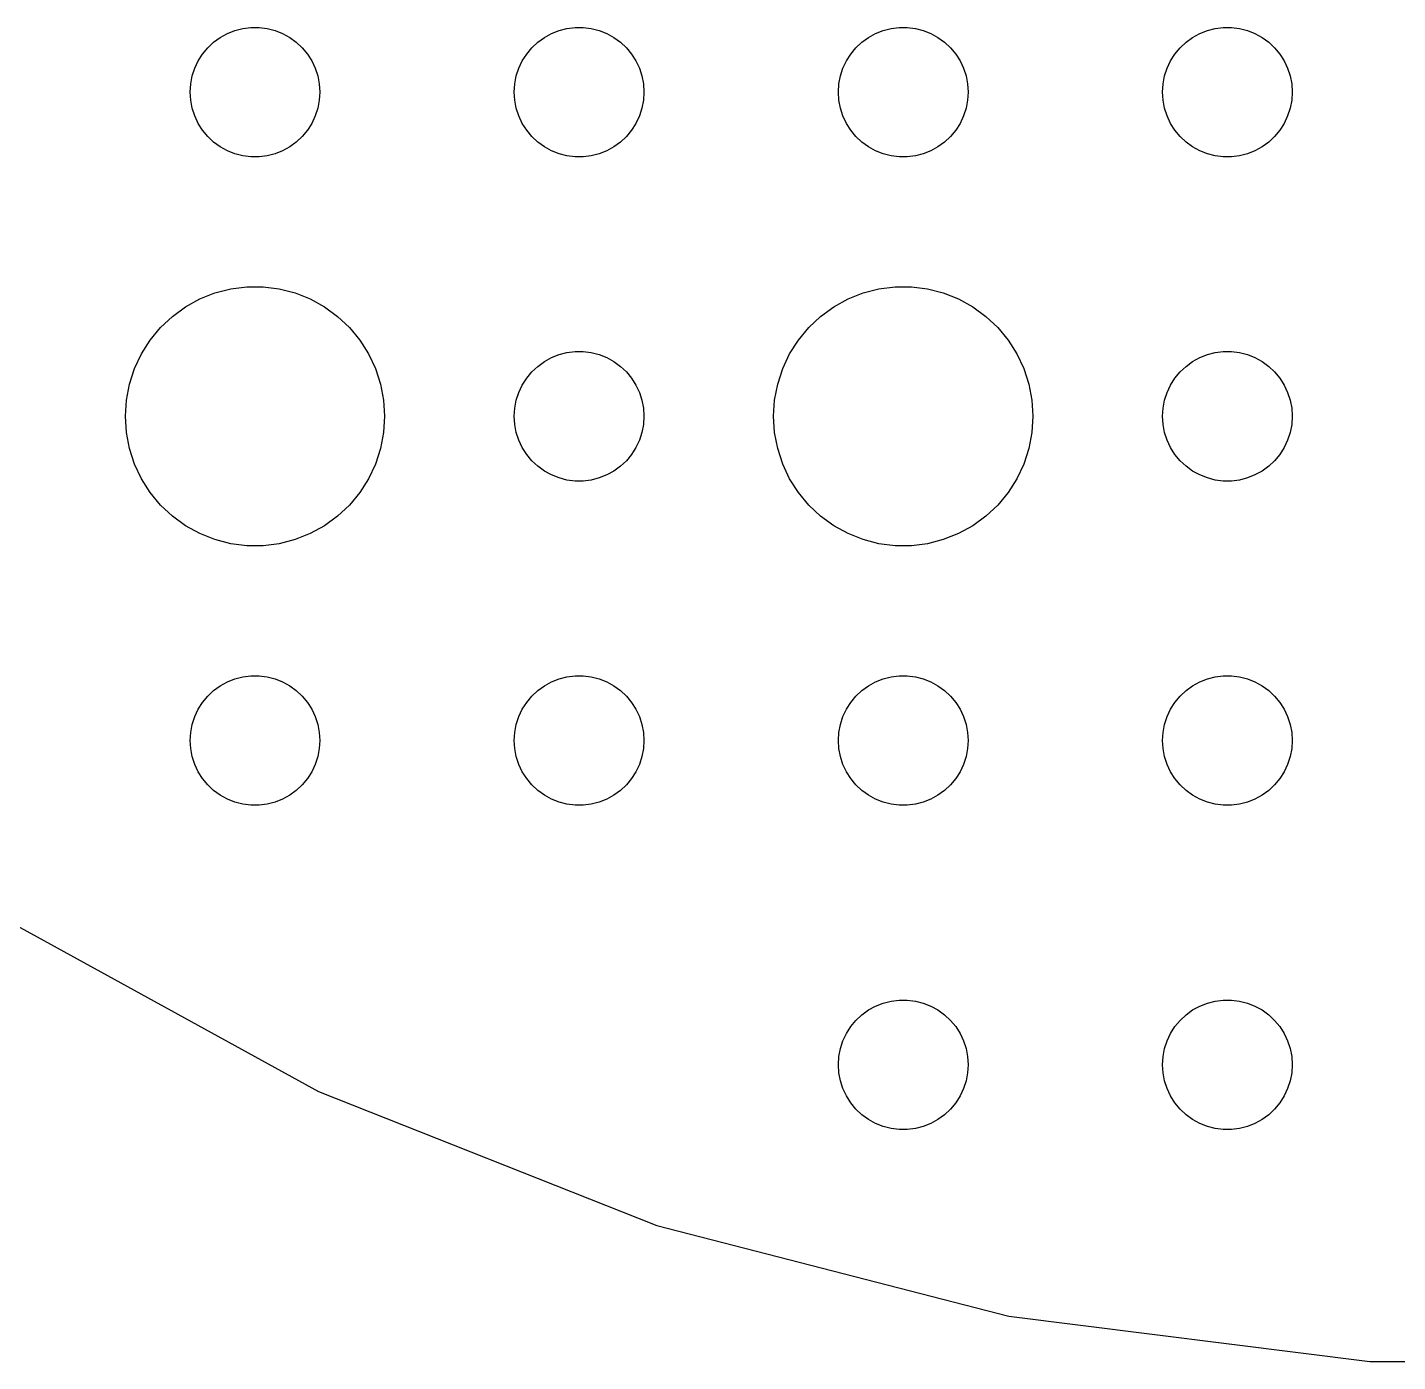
# Model space of a CAD drawing. Header units: metres. Extents: x -67 to 67, y -67 to 67.
# Drawn here: x -35.27 to -3.56, y -66.87 to -36 of the extents above; entities that cross this region are included whole.
import ezdxf

# ---------------------------------------------------------------- set-up
doc = ezdxf.new("R2010")
doc.units = ezdxf.units.M

msp = doc.modelspace()

# ---------------------------------------------------------------- linework, layer by layer
for p, q in [((-30.8037, -36.2335), (-30.6387, -36.1428)), ((-30.6387, -36.1428), (-30.4635, -36.0734)), ((-30.4635, -36.0734), (-30.2811, -36.0266)), ((-30.2811, -36.0266), (-30.0942, -36.003)), ((-30.0942, -36.003), (-29.9058, -36.003)), ((-29.9058, -36.003), (-29.7189, -36.0266)), ((-29.7189, -36.0266), (-29.5365, -36.0734)), ((-29.5365, -36.0734), (-29.3613, -36.1428)), ((-29.3613, -36.1428), (-29.1963, -36.2335)), ((-23.3037, -36.2335), (-23.1387, -36.1428)), ((-23.1387, -36.1428), (-22.9635, -36.0734)), ((-22.9635, -36.0734), (-22.7811, -36.0266)), ((-22.7811, -36.0266), (-22.5942, -36.003)), ((-22.5942, -36.003), (-22.4058, -36.003)), ((-22.4058, -36.003), (-22.2189, -36.0266)), ((-22.2189, -36.0266), (-22.0365, -36.0734)), ((-22.0365, -36.0734), (-21.8613, -36.1428)), ((-21.8613, -36.1428), (-21.6963, -36.2335)), ((-15.8037, -36.2335), (-15.6387, -36.1428)), ((-15.6387, -36.1428), (-15.4635, -36.0734)), ((-15.4635, -36.0734), (-15.2811, -36.0266)), ((-15.2811, -36.0266), (-15.0942, -36.003)), ((-15.0942, -36.003), (-14.9058, -36.003)), ((-14.9058, -36.003), (-14.7189, -36.0266)), ((-14.7189, -36.0266), (-14.5365, -36.0734)), ((-14.5365, -36.0734), (-14.3613, -36.1428)), ((-14.3613, -36.1428), (-14.1963, -36.2335)), ((-8.30373, -36.2335), (-8.13866, -36.1428)), ((-8.13866, -36.1428), (-7.96352, -36.0734)), ((-7.96352, -36.0734), (-7.78107, -36.0266)), ((-7.78107, -36.0266), (-7.59418, -36.003)), ((-7.59418, -36.003), (-7.40581, -36.003)), ((-7.40581, -36.003), (-7.21892, -36.0266)), ((-7.21892, -36.0266), (-7.03647, -36.0734)), ((-7.03647, -36.0734), (-6.86133, -36.1428)), ((-6.86133, -36.1428), (-6.69626, -36.2335)), ((-31.0934, -36.4732), (-30.9561, -36.3442)), ((-30.9561, -36.3442), (-30.8037, -36.2335)), ((-29.1963, -36.2335), (-29.0439, -36.3442)), ((-29.0439, -36.3442), (-28.9065, -36.4732)), ((-23.5934, -36.4732), (-23.4561, -36.3442)), ((-23.4561, -36.3442), (-23.3037, -36.2335)), ((-21.6963, -36.2335), (-21.5439, -36.3442)), ((-21.5439, -36.3442), (-21.4065, -36.4732)), ((-16.0934, -36.4732), (-15.9561, -36.3442)), ((-15.9561, -36.3442), (-15.8037, -36.2335)), ((-14.1963, -36.2335), (-14.0439, -36.3442)), ((-14.0439, -36.3442), (-13.9065, -36.4732)), ((-8.59344, -36.4732), (-8.45613, -36.3442)), ((-8.45613, -36.3442), (-8.30373, -36.2335)), ((-6.69626, -36.2335), (-6.54385, -36.3442)), ((-6.54385, -36.3442), (-6.40654, -36.4732)), ((-31.3947, -36.9478), (-31.3145, -36.7774)), ((-31.3145, -36.7774), (-31.2135, -36.6183)), ((-31.2135, -36.6183), (-31.0934, -36.4732)), ((-28.9065, -36.4732), (-28.7865, -36.6183)), ((-28.7865, -36.6183), (-28.6855, -36.7774)), ((-28.6855, -36.7774), (-28.6053, -36.9478)), ((-23.8947, -36.9478), (-23.8145, -36.7774)), ((-23.8145, -36.7774), (-23.7135, -36.6183)), ((-23.7135, -36.6183), (-23.5934, -36.4732)), ((-21.4065, -36.4732), (-21.2865, -36.6183)), ((-21.2865, -36.6183), (-21.1855, -36.7774)), ((-21.1855, -36.7774), (-21.1053, -36.9478)), ((-16.3947, -36.9478), (-16.3145, -36.7774)), ((-16.3145, -36.7774), (-16.2135, -36.6183)), ((-16.2135, -36.6183), (-16.0934, -36.4732)), ((-13.9065, -36.4732), (-13.7865, -36.6183)), ((-13.7865, -36.6183), (-13.6855, -36.7774)), ((-13.6855, -36.7774), (-13.6053, -36.9478)), ((-8.89465, -36.9478), (-8.81445, -36.7774)), ((-8.81445, -36.7774), (-8.71352, -36.6183)), ((-8.71352, -36.6183), (-8.59344, -36.4732)), ((-6.40654, -36.4732), (-6.28647, -36.6183)), ((-6.28647, -36.6183), (-6.18553, -36.7774)), ((-6.18553, -36.7774), (-6.10533, -36.9478)), ((-31.4529, -37.127), (-31.3947, -36.9478)), ((-28.6053, -36.9478), (-28.5471, -37.127)), ((-23.9529, -37.127), (-23.8947, -36.9478)), ((-21.1053, -36.9478), (-21.0471, -37.127)), ((-16.4529, -37.127), (-16.3947, -36.9478)), ((-13.6053, -36.9478), (-13.5471, -37.127)), ((-8.95287, -37.127), (-8.89465, -36.9478)), ((-6.10533, -36.9478), (-6.04712, -37.127)), ((-31.5, -37.5), (-31.4882, -37.312)), ((-31.4882, -37.312), (-31.4529, -37.127)), ((-28.5471, -37.127), (-28.5118, -37.312)), ((-28.5118, -37.312), (-28.5, -37.5)), ((-24, -37.5), (-23.9882, -37.312)), ((-23.9882, -37.312), (-23.9529, -37.127)), ((-21.0471, -37.127), (-21.0118, -37.312)), ((-21.0118, -37.312), (-21, -37.5)), ((-16.5, -37.5), (-16.4882, -37.312)), ((-16.4882, -37.312), (-16.4529, -37.127)), ((-13.5471, -37.127), (-13.5118, -37.312)), ((-13.5118, -37.312), (-13.5, -37.5)), ((-9, -37.5), (-8.98816, -37.312)), ((-8.98816, -37.312), (-8.95287, -37.127)), ((-6.04712, -37.127), (-6.01183, -37.312)), ((-6.01183, -37.312), (-6, -37.5)), ((-31.4882, -37.688), (-31.5, -37.5)), ((-31.4529, -37.873), (-31.4882, -37.688)), ((-28.5118, -37.688), (-28.5471, -37.873)), ((-28.5, -37.5), (-28.5118, -37.688)), ((-23.9882, -37.688), (-24, -37.5)), ((-23.9529, -37.873), (-23.9882, -37.688)), ((-21.0118, -37.688), (-21.0471, -37.873)), ((-21, -37.5), (-21.0118, -37.688)), ((-16.4882, -37.688), (-16.5, -37.5)), ((-16.4529, -37.873), (-16.4882, -37.688)), ((-13.5118, -37.688), (-13.5471, -37.873)), ((-13.5, -37.5), (-13.5118, -37.688)), ((-8.98816, -37.688), (-9, -37.5)), ((-8.95287, -37.873), (-8.98816, -37.688)), ((-6.01183, -37.688), (-6.04712, -37.873)), ((-6, -37.5), (-6.01183, -37.688)), ((-31.3947, -38.0522), (-31.4529, -37.873)), ((-28.5471, -37.873), (-28.6053, -38.0522)), ((-23.8947, -38.0522), (-23.9529, -37.873)), ((-21.0471, -37.873), (-21.1053, -38.0522)), ((-16.3947, -38.0522), (-16.4529, -37.873)), ((-13.5471, -37.873), (-13.6053, -38.0522)), ((-8.89465, -38.0522), (-8.95287, -37.873)), ((-6.04712, -37.873), (-6.10533, -38.0522)), ((-31.3145, -38.2226), (-31.3947, -38.0522)), ((-31.2135, -38.3817), (-31.3145, -38.2226)), ((-28.6855, -38.2226), (-28.7865, -38.3817)), ((-28.6053, -38.0522), (-28.6855, -38.2226)), ((-23.8145, -38.2226), (-23.8947, -38.0522)), ((-23.7135, -38.3817), (-23.8145, -38.2226)), ((-21.1855, -38.2226), (-21.2865, -38.3817)), ((-21.1053, -38.0522), (-21.1855, -38.2226)), ((-16.3145, -38.2226), (-16.3947, -38.0522)), ((-16.2135, -38.3817), (-16.3145, -38.2226)), ((-13.6855, -38.2226), (-13.7865, -38.3817)), ((-13.6053, -38.0522), (-13.6855, -38.2226)), ((-8.81445, -38.2226), (-8.89465, -38.0522)), ((-8.71352, -38.3817), (-8.81445, -38.2226)), ((-6.18553, -38.2226), (-6.28647, -38.3817)), ((-6.10533, -38.0522), (-6.18553, -38.2226)), ((-31.0934, -38.5268), (-31.2135, -38.3817)), ((-30.9561, -38.6558), (-31.0934, -38.5268)), ((-30.8037, -38.7665), (-30.9561, -38.6558)), ((-29.0439, -38.6558), (-29.1963, -38.7665)), ((-28.9065, -38.5268), (-29.0439, -38.6558)), ((-28.7865, -38.3817), (-28.9065, -38.5268)), ((-23.5934, -38.5268), (-23.7135, -38.3817)), ((-23.4561, -38.6558), (-23.5934, -38.5268)), ((-23.3037, -38.7665), (-23.4561, -38.6558)), ((-21.5439, -38.6558), (-21.6963, -38.7665)), ((-21.4065, -38.5268), (-21.5439, -38.6558)), ((-21.2865, -38.3817), (-21.4065, -38.5268)), ((-16.0934, -38.5268), (-16.2135, -38.3817)), ((-15.9561, -38.6558), (-16.0934, -38.5268)), ((-15.8037, -38.7665), (-15.9561, -38.6558)), ((-14.0439, -38.6558), (-14.1963, -38.7665)), ((-13.9065, -38.5268), (-14.0439, -38.6558)), ((-13.7865, -38.3817), (-13.9065, -38.5268)), ((-8.59344, -38.5268), (-8.71352, -38.3817)), ((-8.45613, -38.6558), (-8.59344, -38.5268)), ((-8.30373, -38.7665), (-8.45613, -38.6558)), ((-6.54385, -38.6558), (-6.69626, -38.7665)), ((-6.40654, -38.5268), (-6.54385, -38.6558)), ((-6.28647, -38.3817), (-6.40654, -38.5268)), ((-30.6387, -38.8572), (-30.8037, -38.7665)), ((-30.4635, -38.9266), (-30.6387, -38.8572)), ((-30.2811, -38.9734), (-30.4635, -38.9266)), ((-30.0942, -38.997), (-30.2811, -38.9734)), ((-29.7189, -38.9734), (-29.9058, -38.997)), ((-29.5365, -38.9266), (-29.7189, -38.9734)), ((-29.3613, -38.8572), (-29.5365, -38.9266)), ((-29.1963, -38.7665), (-29.3613, -38.8572)), ((-23.1387, -38.8572), (-23.3037, -38.7665)), ((-22.9635, -38.9266), (-23.1387, -38.8572)), ((-22.7811, -38.9734), (-22.9635, -38.9266)), ((-22.5942, -38.997), (-22.7811, -38.9734)), ((-22.2189, -38.9734), (-22.4058, -38.997)), ((-22.0365, -38.9266), (-22.2189, -38.9734)), ((-21.8613, -38.8572), (-22.0365, -38.9266)), ((-21.6963, -38.7665), (-21.8613, -38.8572)), ((-15.6387, -38.8572), (-15.8037, -38.7665)), ((-15.4635, -38.9266), (-15.6387, -38.8572)), ((-15.2811, -38.9734), (-15.4635, -38.9266)), ((-15.0942, -38.997), (-15.2811, -38.9734)), ((-14.7189, -38.9734), (-14.9058, -38.997)), ((-14.5365, -38.9266), (-14.7189, -38.9734)), ((-14.3613, -38.8572), (-14.5365, -38.9266)), ((-14.1963, -38.7665), (-14.3613, -38.8572)), ((-8.13866, -38.8572), (-8.30373, -38.7665)), ((-7.96352, -38.9266), (-8.13866, -38.8572)), ((-7.78107, -38.9734), (-7.96352, -38.9266)), ((-7.59418, -38.997), (-7.78107, -38.9734)), ((-7.21892, -38.9734), (-7.40581, -38.997)), ((-7.03647, -38.9266), (-7.21892, -38.9734)), ((-6.86133, -38.8572), (-7.03647, -38.9266)), ((-6.69626, -38.7665), (-6.86133, -38.8572)), ((-29.9058, -38.997), (-30.0942, -38.997)), ((-22.4058, -38.997), (-22.5942, -38.997)), ((-14.9058, -38.997), (-15.0942, -38.997)), ((-7.40581, -38.997), (-7.59418, -38.997)), ((-31.2773, -42.2855), (-30.927, -42.1468)), ((-30.927, -42.1468), (-30.5621, -42.0531)), ((-30.5621, -42.0531), (-30.1884, -42.0059)), ((-30.1884, -42.0059), (-29.8116, -42.0059)), ((-29.8116, -42.0059), (-29.4379, -42.0531)), ((-29.4379, -42.0531), (-29.0729, -42.1468)), ((-29.0729, -42.1468), (-28.7227, -42.2855)), ((-16.2773, -42.2855), (-15.927, -42.1468)), ((-15.927, -42.1468), (-15.5621, -42.0531)), ((-15.5621, -42.0531), (-15.1884, -42.0059)), ((-15.1884, -42.0059), (-14.8116, -42.0059)), ((-14.8116, -42.0059), (-14.4379, -42.0531)), ((-14.4379, -42.0531), (-14.0729, -42.1468)), ((-14.0729, -42.1468), (-13.7227, -42.2855)), ((-31.9123, -42.6885), (-31.6075, -42.467)), ((-31.6075, -42.467), (-31.2773, -42.2855)), ((-28.7227, -42.2855), (-28.3925, -42.467)), ((-28.3925, -42.467), (-28.0877, -42.6885)), ((-16.9123, -42.6885), (-16.6075, -42.467)), ((-16.6075, -42.467), (-16.2773, -42.2855)), ((-13.7227, -42.2855), (-13.3925, -42.467)), ((-13.3925, -42.467), (-13.0877, -42.6885)), ((-32.1869, -42.9464), (-31.9123, -42.6885)), ((-28.0877, -42.6885), (-27.8131, -42.9464)), ((-17.1869, -42.9464), (-16.9123, -42.6885)), ((-13.0877, -42.6885), (-12.8131, -42.9464)), ((-32.427, -43.2366), (-32.1869, -42.9464)), ((-27.8131, -42.9464), (-27.5729, -43.2366)), ((-17.427, -43.2366), (-17.1869, -42.9464)), ((-12.8131, -42.9464), (-12.5729, -43.2366)), ((-32.6289, -43.5547), (-32.427, -43.2366)), ((-27.5729, -43.2366), (-27.3711, -43.5547)), ((-17.6289, -43.5547), (-17.427, -43.2366)), ((-12.5729, -43.2366), (-12.3711, -43.5547)), ((-32.7893, -43.8956), (-32.6289, -43.5547)), ((-27.3711, -43.5547), (-27.2107, -43.8956)), ((-23.4561, -43.8442), (-23.3037, -43.7335)), ((-23.3037, -43.7335), (-23.1387, -43.6428)), ((-23.1387, -43.6428), (-22.9635, -43.5734)), ((-22.9635, -43.5734), (-22.7811, -43.5266)), ((-22.7811, -43.5266), (-22.5942, -43.503)), ((-22.5942, -43.503), (-22.4058, -43.503)), ((-22.4058, -43.503), (-22.2189, -43.5266)), ((-22.2189, -43.5266), (-22.0365, -43.5734)), ((-22.0365, -43.5734), (-21.8613, -43.6428)), ((-21.8613, -43.6428), (-21.6963, -43.7335)), ((-21.6963, -43.7335), (-21.5439, -43.8442)), ((-17.7893, -43.8956), (-17.6289, -43.5547)), ((-12.3711, -43.5547), (-12.2107, -43.8956)), ((-8.45613, -43.8442), (-8.30373, -43.7335)), ((-8.30373, -43.7335), (-8.13866, -43.6428)), ((-8.13866, -43.6428), (-7.96352, -43.5734)), ((-7.96352, -43.5734), (-7.78107, -43.5266)), ((-7.78107, -43.5266), (-7.59418, -43.503)), ((-7.59418, -43.503), (-7.40581, -43.503)), ((-7.40581, -43.503), (-7.21892, -43.5266)), ((-7.21892, -43.5266), (-7.03647, -43.5734)), ((-7.03647, -43.5734), (-6.86133, -43.6428)), ((-6.86133, -43.6428), (-6.69626, -43.7335)), ((-6.69626, -43.7335), (-6.54385, -43.8442)), ((-32.9057, -44.2539), (-32.7893, -43.8956)), ((-27.2107, -43.8956), (-27.0942, -44.2539)), ((-23.7135, -44.1183), (-23.5934, -43.9732)), ((-23.5934, -43.9732), (-23.4561, -43.8442)), ((-21.5439, -43.8442), (-21.4065, -43.9732)), ((-21.4065, -43.9732), (-21.2865, -44.1183)), ((-17.9057, -44.2539), (-17.7893, -43.8956)), ((-12.2107, -43.8956), (-12.0942, -44.2539)), ((-8.71352, -44.1183), (-8.59344, -43.9732)), ((-8.59344, -43.9732), (-8.45613, -43.8442)), ((-6.54385, -43.8442), (-6.40654, -43.9732)), ((-6.40654, -43.9732), (-6.28647, -44.1183)), ((-32.9763, -44.624), (-32.9057, -44.2539)), ((-27.0942, -44.2539), (-27.0237, -44.624)), ((-23.8947, -44.4478), (-23.8145, -44.2774)), ((-23.8145, -44.2774), (-23.7135, -44.1183)), ((-21.2865, -44.1183), (-21.1855, -44.2774)), ((-21.1855, -44.2774), (-21.1053, -44.4478)), ((-17.9763, -44.624), (-17.9057, -44.2539)), ((-12.0942, -44.2539), (-12.0237, -44.624)), ((-8.89465, -44.4478), (-8.81445, -44.2774)), ((-8.81445, -44.2774), (-8.71352, -44.1183)), ((-6.28647, -44.1183), (-6.18553, -44.2774)), ((-6.18553, -44.2774), (-6.10533, -44.4478)), ((-33, -45), (-32.9763, -44.624)), ((-27.0237, -44.624), (-27, -45)), ((-23.9882, -44.812), (-23.9529, -44.627)), ((-23.9529, -44.627), (-23.8947, -44.4478)), ((-21.1053, -44.4478), (-21.0471, -44.627)), ((-21.0471, -44.627), (-21.0118, -44.812)), ((-18, -45), (-17.9763, -44.624)), ((-12.0237, -44.624), (-12, -45)), ((-8.98816, -44.812), (-8.95287, -44.627)), ((-8.95287, -44.627), (-8.89465, -44.4478)), ((-6.10533, -44.4478), (-6.04712, -44.627)), ((-6.04712, -44.627), (-6.01183, -44.812)), ((-32.9763, -45.376), (-33, -45)), ((-27, -45), (-27.0237, -45.376)), ((-24, -45), (-23.9882, -44.812)), ((-23.9882, -45.188), (-24, -45)), ((-21.0118, -44.812), (-21, -45)), ((-21, -45), (-21.0118, -45.188)), ((-17.9763, -45.376), (-18, -45)), ((-12, -45), (-12.0237, -45.376)), ((-9, -45), (-8.98816, -44.812)), ((-8.98816, -45.188), (-9, -45)), ((-6.01183, -44.812), (-6, -45)), ((-6, -45), (-6.01183, -45.188)), ((-23.9529, -45.373), (-23.9882, -45.188)), ((-21.0118, -45.188), (-21.0471, -45.373)), ((-8.95287, -45.373), (-8.98816, -45.188)), ((-6.01183, -45.188), (-6.04712, -45.373)), ((-32.9057, -45.7461), (-32.9763, -45.376)), ((-27.0237, -45.376), (-27.0942, -45.7461)), ((-23.8947, -45.5522), (-23.9529, -45.373)), ((-23.8145, -45.7226), (-23.8947, -45.5522)), ((-21.1053, -45.5522), (-21.1855, -45.7226)), ((-21.0471, -45.373), (-21.1053, -45.5522)), ((-17.9057, -45.7461), (-17.9763, -45.376)), ((-12.0237, -45.376), (-12.0942, -45.7461)), ((-8.89465, -45.5522), (-8.95287, -45.373)), ((-8.81445, -45.7226), (-8.89465, -45.5522)), ((-6.10533, -45.5522), (-6.18553, -45.7226)), ((-6.04712, -45.373), (-6.10533, -45.5522)), ((-32.7893, -46.1044), (-32.9057, -45.7461)), ((-27.0942, -45.7461), (-27.2107, -46.1044)), ((-23.7135, -45.8817), (-23.8145, -45.7226)), ((-23.5934, -46.0268), (-23.7135, -45.8817)), ((-21.2865, -45.8817), (-21.4065, -46.0268)), ((-21.1855, -45.7226), (-21.2865, -45.8817)), ((-17.7893, -46.1044), (-17.9057, -45.7461)), ((-12.0942, -45.7461), (-12.2107, -46.1044)), ((-8.71352, -45.8817), (-8.81445, -45.7226)), ((-8.59344, -46.0268), (-8.71352, -45.8817)), ((-6.28647, -45.8817), (-6.40654, -46.0268)), ((-6.18553, -45.7226), (-6.28647, -45.8817)), ((-32.6289, -46.4453), (-32.7893, -46.1044)), ((-27.2107, -46.1044), (-27.3711, -46.4453)), ((-23.4561, -46.1558), (-23.5934, -46.0268)), ((-23.3037, -46.2665), (-23.4561, -46.1558)), ((-23.1387, -46.3572), (-23.3037, -46.2665)), ((-21.6963, -46.2665), (-21.8613, -46.3572)), ((-21.5439, -46.1558), (-21.6963, -46.2665)), ((-21.4065, -46.0268), (-21.5439, -46.1558)), ((-17.6289, -46.4453), (-17.7893, -46.1044)), ((-12.2107, -46.1044), (-12.3711, -46.4453)), ((-8.45613, -46.1558), (-8.59344, -46.0268)), ((-8.30373, -46.2665), (-8.45613, -46.1558)), ((-8.13866, -46.3572), (-8.30373, -46.2665)), ((-6.69626, -46.2665), (-6.86133, -46.3572)), ((-6.54385, -46.1558), (-6.69626, -46.2665)), ((-6.40654, -46.0268), (-6.54385, -46.1558)), ((-32.427, -46.7634), (-32.6289, -46.4453)), ((-27.3711, -46.4453), (-27.5729, -46.7634)), ((-22.9635, -46.4266), (-23.1387, -46.3572)), ((-22.7811, -46.4734), (-22.9635, -46.4266)), ((-22.5942, -46.497), (-22.7811, -46.4734)), ((-22.4058, -46.497), (-22.5942, -46.497)), ((-22.2189, -46.4734), (-22.4058, -46.497)), ((-22.0365, -46.4266), (-22.2189, -46.4734)), ((-21.8613, -46.3572), (-22.0365, -46.4266)), ((-17.427, -46.7634), (-17.6289, -46.4453)), ((-12.3711, -46.4453), (-12.5729, -46.7634)), ((-7.96352, -46.4266), (-8.13866, -46.3572)), ((-7.78107, -46.4734), (-7.96352, -46.4266)), ((-7.59418, -46.497), (-7.78107, -46.4734)), ((-7.40581, -46.497), (-7.59418, -46.497)), ((-7.21892, -46.4734), (-7.40581, -46.497)), ((-7.03647, -46.4266), (-7.21892, -46.4734)), ((-6.86133, -46.3572), (-7.03647, -46.4266)), ((-32.1869, -47.0536), (-32.427, -46.7634)), ((-27.5729, -46.7634), (-27.8131, -47.0536)), ((-17.1869, -47.0536), (-17.427, -46.7634)), ((-12.5729, -46.7634), (-12.8131, -47.0536)), ((-31.9123, -47.3115), (-32.1869, -47.0536)), ((-27.8131, -47.0536), (-28.0877, -47.3115)), ((-16.9123, -47.3115), (-17.1869, -47.0536)), ((-12.8131, -47.0536), (-13.0877, -47.3115)), ((-31.6075, -47.533), (-31.9123, -47.3115)), ((-31.2773, -47.7145), (-31.6075, -47.533)), ((-28.3925, -47.533), (-28.7227, -47.7145)), ((-28.0877, -47.3115), (-28.3925, -47.533)), ((-16.6075, -47.533), (-16.9123, -47.3115)), ((-16.2773, -47.7145), (-16.6075, -47.533)), ((-13.3925, -47.533), (-13.7227, -47.7145)), ((-13.0877, -47.3115), (-13.3925, -47.533)), ((-30.927, -47.8532), (-31.2773, -47.7145)), ((-30.5621, -47.9469), (-30.927, -47.8532)), ((-29.0729, -47.8532), (-29.4379, -47.9469)), ((-28.7227, -47.7145), (-29.0729, -47.8532)), ((-15.927, -47.8532), (-16.2773, -47.7145)), ((-15.5621, -47.9469), (-15.927, -47.8532)), ((-14.0729, -47.8532), (-14.4379, -47.9469)), ((-13.7227, -47.7145), (-14.0729, -47.8532)), ((-30.1884, -47.9941), (-30.5621, -47.9469)), ((-29.8116, -47.9941), (-30.1884, -47.9941)), ((-29.4379, -47.9469), (-29.8116, -47.9941)), ((-15.1884, -47.9941), (-15.5621, -47.9469)), ((-14.8116, -47.9941), (-15.1884, -47.9941)), ((-14.4379, -47.9469), (-14.8116, -47.9941)), ((-30.4635, -51.0734), (-30.2811, -51.0266)), ((-30.2811, -51.0266), (-30.0942, -51.003)), ((-30.0942, -51.003), (-29.9058, -51.003)), ((-29.9058, -51.003), (-29.7189, -51.0266)), ((-29.7189, -51.0266), (-29.5365, -51.0734)), ((-22.9635, -51.0734), (-22.7811, -51.0266)), ((-22.7811, -51.0266), (-22.5942, -51.003)), ((-22.5942, -51.003), (-22.4058, -51.003)), ((-22.4058, -51.003), (-22.2189, -51.0266)), ((-22.2189, -51.0266), (-22.0365, -51.0734)), ((-15.4635, -51.0734), (-15.2811, -51.0266)), ((-15.2811, -51.0266), (-15.0942, -51.003)), ((-15.0942, -51.003), (-14.9058, -51.003)), ((-14.9058, -51.003), (-14.7189, -51.0266)), ((-14.7189, -51.0266), (-14.5365, -51.0734)), ((-7.96352, -51.0734), (-7.78107, -51.0266)), ((-7.78107, -51.0266), (-7.59418, -51.003)), ((-7.59418, -51.003), (-7.40581, -51.003)), ((-7.40581, -51.003), (-7.21892, -51.0266)), ((-7.21892, -51.0266), (-7.03647, -51.0734)), ((-31.0934, -51.4732), (-30.9561, -51.3442)), ((-30.9561, -51.3442), (-30.8037, -51.2335)), ((-30.8037, -51.2335), (-30.6387, -51.1428)), ((-30.6387, -51.1428), (-30.4635, -51.0734)), ((-29.5365, -51.0734), (-29.3613, -51.1428)), ((-29.3613, -51.1428), (-29.1963, -51.2335)), ((-29.1963, -51.2335), (-29.0439, -51.3442)), ((-29.0439, -51.3442), (-28.9065, -51.4732)), ((-23.5934, -51.4732), (-23.4561, -51.3442)), ((-23.4561, -51.3442), (-23.3037, -51.2335)), ((-23.3037, -51.2335), (-23.1387, -51.1428)), ((-23.1387, -51.1428), (-22.9635, -51.0734)), ((-22.0365, -51.0734), (-21.8613, -51.1428)), ((-21.8613, -51.1428), (-21.6963, -51.2335)), ((-21.6963, -51.2335), (-21.5439, -51.3442)), ((-21.5439, -51.3442), (-21.4065, -51.4732)), ((-16.0934, -51.4732), (-15.9561, -51.3442)), ((-15.9561, -51.3442), (-15.8037, -51.2335)), ((-15.8037, -51.2335), (-15.6387, -51.1428)), ((-15.6387, -51.1428), (-15.4635, -51.0734)), ((-14.5365, -51.0734), (-14.3613, -51.1428)), ((-14.3613, -51.1428), (-14.1963, -51.2335)), ((-14.1963, -51.2335), (-14.0439, -51.3442)), ((-14.0439, -51.3442), (-13.9065, -51.4732)), ((-8.59344, -51.4732), (-8.45613, -51.3442)), ((-8.45613, -51.3442), (-8.30373, -51.2335)), ((-8.30373, -51.2335), (-8.13866, -51.1428)), ((-8.13866, -51.1428), (-7.96352, -51.0734)), ((-7.03647, -51.0734), (-6.86133, -51.1428)), ((-6.86133, -51.1428), (-6.69626, -51.2335)), ((-6.69626, -51.2335), (-6.54385, -51.3442)), ((-6.54385, -51.3442), (-6.40654, -51.4732)), ((-31.3145, -51.7774), (-31.2135, -51.6183)), ((-31.2135, -51.6183), (-31.0934, -51.4732)), ((-28.9065, -51.4732), (-28.7865, -51.6183)), ((-28.7865, -51.6183), (-28.6855, -51.7774)), ((-23.8145, -51.7774), (-23.7135, -51.6183)), ((-23.7135, -51.6183), (-23.5934, -51.4732)), ((-21.4065, -51.4732), (-21.2865, -51.6183)), ((-21.2865, -51.6183), (-21.1855, -51.7774)), ((-16.3145, -51.7774), (-16.2135, -51.6183)), ((-16.2135, -51.6183), (-16.0934, -51.4732)), ((-13.9065, -51.4732), (-13.7865, -51.6183)), ((-13.7865, -51.6183), (-13.6855, -51.7774)), ((-8.81445, -51.7774), (-8.71352, -51.6183)), ((-8.71352, -51.6183), (-8.59344, -51.4732)), ((-6.40654, -51.4732), (-6.28647, -51.6183)), ((-6.28647, -51.6183), (-6.18553, -51.7774)), ((-31.4529, -52.127), (-31.3947, -51.9478)), ((-31.3947, -51.9478), (-31.3145, -51.7774)), ((-28.6855, -51.7774), (-28.6053, -51.9478)), ((-28.6053, -51.9478), (-28.5471, -52.127)), ((-23.9529, -52.127), (-23.8947, -51.9478)), ((-23.8947, -51.9478), (-23.8145, -51.7774)), ((-21.1855, -51.7774), (-21.1053, -51.9478)), ((-21.1053, -51.9478), (-21.0471, -52.127)), ((-16.4529, -52.127), (-16.3947, -51.9478)), ((-16.3947, -51.9478), (-16.3145, -51.7774)), ((-13.6855, -51.7774), (-13.6053, -51.9478)), ((-13.6053, -51.9478), (-13.5471, -52.127)), ((-8.95287, -52.127), (-8.89465, -51.9478)), ((-8.89465, -51.9478), (-8.81445, -51.7774)), ((-6.18553, -51.7774), (-6.10533, -51.9478)), ((-6.10533, -51.9478), (-6.04712, -52.127)), ((-31.5, -52.5), (-31.4882, -52.312)), ((-31.4882, -52.312), (-31.4529, -52.127)), ((-28.5471, -52.127), (-28.5118, -52.312)), ((-28.5118, -52.312), (-28.5, -52.5)), ((-24, -52.5), (-23.9882, -52.312)), ((-23.9882, -52.312), (-23.9529, -52.127)), ((-21.0471, -52.127), (-21.0118, -52.312)), ((-21.0118, -52.312), (-21, -52.5)), ((-16.5, -52.5), (-16.4882, -52.312)), ((-16.4882, -52.312), (-16.4529, -52.127)), ((-13.5471, -52.127), (-13.5118, -52.312)), ((-13.5118, -52.312), (-13.5, -52.5)), ((-9, -52.5), (-8.98816, -52.312)), ((-8.98816, -52.312), (-8.95287, -52.127)), ((-6.04712, -52.127), (-6.01183, -52.312)), ((-6.01183, -52.312), (-6, -52.5)), ((-31.4882, -52.688), (-31.5, -52.5)), ((-28.5, -52.5), (-28.5118, -52.688)), ((-23.9882, -52.688), (-24, -52.5)), ((-21, -52.5), (-21.0118, -52.688)), ((-16.4882, -52.688), (-16.5, -52.5)), ((-13.5, -52.5), (-13.5118, -52.688)), ((-8.98816, -52.688), (-9, -52.5)), ((-6, -52.5), (-6.01183, -52.688)), ((-31.4529, -52.873), (-31.4882, -52.688)), ((-31.3947, -53.0522), (-31.4529, -52.873)), ((-28.5471, -52.873), (-28.6053, -53.0522)), ((-28.5118, -52.688), (-28.5471, -52.873)), ((-23.9529, -52.873), (-23.9882, -52.688)), ((-23.8947, -53.0522), (-23.9529, -52.873)), ((-21.0471, -52.873), (-21.1053, -53.0522)), ((-21.0118, -52.688), (-21.0471, -52.873)), ((-16.4529, -52.873), (-16.4882, -52.688)), ((-16.3947, -53.0522), (-16.4529, -52.873)), ((-13.5471, -52.873), (-13.6053, -53.0522)), ((-13.5118, -52.688), (-13.5471, -52.873)), ((-8.95287, -52.873), (-8.98816, -52.688)), ((-8.89465, -53.0522), (-8.95287, -52.873)), ((-6.04712, -52.873), (-6.10533, -53.0522)), ((-6.01183, -52.688), (-6.04712, -52.873)), ((-31.3145, -53.2226), (-31.3947, -53.0522)), ((-31.2135, -53.3817), (-31.3145, -53.2226)), ((-28.6855, -53.2226), (-28.7865, -53.3817)), ((-28.6053, -53.0522), (-28.6855, -53.2226)), ((-23.8145, -53.2226), (-23.8947, -53.0522)), ((-23.7135, -53.3817), (-23.8145, -53.2226)), ((-21.1855, -53.2226), (-21.2865, -53.3817)), ((-21.1053, -53.0522), (-21.1855, -53.2226)), ((-16.3145, -53.2226), (-16.3947, -53.0522)), ((-16.2135, -53.3817), (-16.3145, -53.2226)), ((-13.6855, -53.2226), (-13.7865, -53.3817)), ((-13.6053, -53.0522), (-13.6855, -53.2226)), ((-8.81445, -53.2226), (-8.89465, -53.0522)), ((-8.71352, -53.3817), (-8.81445, -53.2226)), ((-6.18553, -53.2226), (-6.28647, -53.3817)), ((-6.10533, -53.0522), (-6.18553, -53.2226)), ((-31.0934, -53.5268), (-31.2135, -53.3817)), ((-30.9561, -53.6558), (-31.0934, -53.5268)), ((-28.9065, -53.5268), (-29.0439, -53.6558)), ((-28.7865, -53.3817), (-28.9065, -53.5268)), ((-23.5934, -53.5268), (-23.7135, -53.3817)), ((-23.4561, -53.6558), (-23.5934, -53.5268)), ((-21.4065, -53.5268), (-21.5439, -53.6558)), ((-21.2865, -53.3817), (-21.4065, -53.5268)), ((-16.0934, -53.5268), (-16.2135, -53.3817)), ((-15.9561, -53.6558), (-16.0934, -53.5268)), ((-13.9065, -53.5268), (-14.0439, -53.6558)), ((-13.7865, -53.3817), (-13.9065, -53.5268)), ((-8.59344, -53.5268), (-8.71352, -53.3817)), ((-8.45613, -53.6558), (-8.59344, -53.5268)), ((-6.40654, -53.5268), (-6.54385, -53.6558)), ((-6.28647, -53.3817), (-6.40654, -53.5268)), ((-30.8037, -53.7665), (-30.9561, -53.6558)), ((-30.6387, -53.8572), (-30.8037, -53.7665)), ((-30.4635, -53.9266), (-30.6387, -53.8572)), ((-29.3613, -53.8572), (-29.5365, -53.9266)), ((-29.1963, -53.7665), (-29.3613, -53.8572)), ((-29.0439, -53.6558), (-29.1963, -53.7665)), ((-23.3037, -53.7665), (-23.4561, -53.6558)), ((-23.1387, -53.8572), (-23.3037, -53.7665)), ((-22.9635, -53.9266), (-23.1387, -53.8572)), ((-21.8613, -53.8572), (-22.0365, -53.9266)), ((-21.6963, -53.7665), (-21.8613, -53.8572)), ((-21.5439, -53.6558), (-21.6963, -53.7665)), ((-15.8037, -53.7665), (-15.9561, -53.6558)), ((-15.6387, -53.8572), (-15.8037, -53.7665)), ((-15.4635, -53.9266), (-15.6387, -53.8572)), ((-14.3613, -53.8572), (-14.5365, -53.9266)), ((-14.1963, -53.7665), (-14.3613, -53.8572)), ((-14.0439, -53.6558), (-14.1963, -53.7665)), ((-8.30373, -53.7665), (-8.45613, -53.6558)), ((-8.13866, -53.8572), (-8.30373, -53.7665)), ((-7.96352, -53.9266), (-8.13866, -53.8572)), ((-6.86133, -53.8572), (-7.03647, -53.9266)), ((-6.69626, -53.7665), (-6.86133, -53.8572)), ((-6.54385, -53.6558), (-6.69626, -53.7665)), ((-30.2811, -53.9734), (-30.4635, -53.9266)), ((-30.0942, -53.997), (-30.2811, -53.9734)), ((-29.9058, -53.997), (-30.0942, -53.997)), ((-29.7189, -53.9734), (-29.9058, -53.997)), ((-29.5365, -53.9266), (-29.7189, -53.9734)), ((-22.7811, -53.9734), (-22.9635, -53.9266)), ((-22.5942, -53.997), (-22.7811, -53.9734)), ((-22.4058, -53.997), (-22.5942, -53.997)), ((-22.2189, -53.9734), (-22.4058, -53.997)), ((-22.0365, -53.9266), (-22.2189, -53.9734)), ((-15.2811, -53.9734), (-15.4635, -53.9266)), ((-15.0942, -53.997), (-15.2811, -53.9734)), ((-14.9058, -53.997), (-15.0942, -53.997)), ((-14.7189, -53.9734), (-14.9058, -53.997)), ((-14.5365, -53.9266), (-14.7189, -53.9734)), ((-7.78107, -53.9734), (-7.96352, -53.9266)), ((-7.59418, -53.997), (-7.78107, -53.9734)), ((-7.40581, -53.997), (-7.59418, -53.997)), ((-7.21892, -53.9734), (-7.40581, -53.997)), ((-7.03647, -53.9266), (-7.21892, -53.9734)), ((-35.9004, -56.57), (-28.5272, -60.6234)), ((-15.8037, -58.7335), (-15.6387, -58.6428)), ((-15.6387, -58.6428), (-15.4635, -58.5734)), ((-15.4635, -58.5734), (-15.2811, -58.5266)), ((-15.2811, -58.5266), (-15.0942, -58.503)), ((-15.0942, -58.503), (-14.9058, -58.503)), ((-14.9058, -58.503), (-14.7189, -58.5266)), ((-14.7189, -58.5266), (-14.5365, -58.5734)), ((-14.5365, -58.5734), (-14.3613, -58.6428)), ((-14.3613, -58.6428), (-14.1963, -58.7335)), ((-8.30373, -58.7335), (-8.13866, -58.6428)), ((-8.13866, -58.6428), (-7.96352, -58.5734)), ((-7.96352, -58.5734), (-7.78107, -58.5266)), ((-7.78107, -58.5266), (-7.59418, -58.503)), ((-7.59418, -58.503), (-7.40581, -58.503)), ((-7.40581, -58.503), (-7.21892, -58.5266)), ((-7.21892, -58.5266), (-7.03647, -58.5734)), ((-7.03647, -58.5734), (-6.86133, -58.6428)), ((-6.86133, -58.6428), (-6.69626, -58.7335)), ((-16.0934, -58.9732), (-15.9561, -58.8442)), ((-15.9561, -58.8442), (-15.8037, -58.7335)), ((-14.1963, -58.7335), (-14.0439, -58.8442)), ((-14.0439, -58.8442), (-13.9065, -58.9732)), ((-8.59344, -58.9732), (-8.45613, -58.8442)), ((-8.45613, -58.8442), (-8.30373, -58.7335)), ((-6.69626, -58.7335), (-6.54385, -58.8442)), ((-6.54385, -58.8442), (-6.40654, -58.9732)), ((-16.3947, -59.4478), (-16.3145, -59.2774)), ((-16.3145, -59.2774), (-16.2135, -59.1183)), ((-16.2135, -59.1183), (-16.0934, -58.9732)), ((-13.9065, -58.9732), (-13.7865, -59.1183)), ((-13.7865, -59.1183), (-13.6855, -59.2774)), ((-13.6855, -59.2774), (-13.6053, -59.4478)), ((-8.89465, -59.4478), (-8.81445, -59.2774)), ((-8.81445, -59.2774), (-8.71352, -59.1183)), ((-8.71352, -59.1183), (-8.59344, -58.9732)), ((-6.40654, -58.9732), (-6.28647, -59.1183)), ((-6.28647, -59.1183), (-6.18553, -59.2774)), ((-6.18553, -59.2774), (-6.10533, -59.4478)), ((-16.4529, -59.627), (-16.3947, -59.4478)), ((-13.6053, -59.4478), (-13.5471, -59.627)), ((-8.95287, -59.627), (-8.89465, -59.4478)), ((-6.10533, -59.4478), (-6.04712, -59.627)), ((-16.5, -60), (-16.4882, -59.812)), ((-16.4882, -59.812), (-16.4529, -59.627)), ((-13.5471, -59.627), (-13.5118, -59.812)), ((-13.5118, -59.812), (-13.5, -60)), ((-9, -60), (-8.98816, -59.812)), ((-8.98816, -59.812), (-8.95287, -59.627)), ((-6.04712, -59.627), (-6.01183, -59.812)), ((-6.01183, -59.812), (-6, -60)), ((-16.4882, -60.188), (-16.5, -60)), ((-16.4529, -60.373), (-16.4882, -60.188)), ((-13.5118, -60.188), (-13.5471, -60.373)), ((-13.5, -60), (-13.5118, -60.188)), ((-8.98816, -60.188), (-9, -60)), ((-8.95287, -60.373), (-8.98816, -60.188)), ((-6.01183, -60.188), (-6.04712, -60.373)), ((-6, -60), (-6.01183, -60.188)), ((-16.3947, -60.5522), (-16.4529, -60.373)), ((-16.3145, -60.7226), (-16.3947, -60.5522)), ((-13.6053, -60.5522), (-13.6855, -60.7226)), ((-13.5471, -60.373), (-13.6053, -60.5522)), ((-8.89465, -60.5522), (-8.95287, -60.373)), ((-8.81445, -60.7226), (-8.89465, -60.5522)), ((-6.10533, -60.5522), (-6.18553, -60.7226)), ((-6.04712, -60.373), (-6.10533, -60.5522)), ((-28.5272, -60.6234), (-20.7041, -63.7208)), ((-16.2135, -60.8817), (-16.3145, -60.7226)), ((-13.6855, -60.7226), (-13.7865, -60.8817)), ((-8.71352, -60.8817), (-8.81445, -60.7226)), ((-6.18553, -60.7226), (-6.28647, -60.8817)), ((-16.0934, -61.0268), (-16.2135, -60.8817)), ((-15.9561, -61.1558), (-16.0934, -61.0268)), ((-15.8037, -61.2665), (-15.9561, -61.1558)), ((-14.0439, -61.1558), (-14.1963, -61.2665)), ((-13.9065, -61.0268), (-14.0439, -61.1558)), ((-13.7865, -60.8817), (-13.9065, -61.0268)), ((-8.59344, -61.0268), (-8.71352, -60.8817)), ((-8.45613, -61.1558), (-8.59344, -61.0268)), ((-8.30373, -61.2665), (-8.45613, -61.1558)), ((-6.54385, -61.1558), (-6.69626, -61.2665)), ((-6.40654, -61.0268), (-6.54385, -61.1558)), ((-6.28647, -60.8817), (-6.40654, -61.0268)), ((-15.6387, -61.3572), (-15.8037, -61.2665)), ((-15.4635, -61.4266), (-15.6387, -61.3572)), ((-15.2811, -61.4734), (-15.4635, -61.4266)), ((-15.0942, -61.497), (-15.2811, -61.4734)), ((-14.9058, -61.497), (-15.0942, -61.497)), ((-14.7189, -61.4734), (-14.9058, -61.497)), ((-14.5365, -61.4266), (-14.7189, -61.4734)), ((-14.3613, -61.3572), (-14.5365, -61.4266)), ((-14.1963, -61.2665), (-14.3613, -61.3572)), ((-8.13866, -61.3572), (-8.30373, -61.2665)), ((-7.96352, -61.4266), (-8.13866, -61.3572)), ((-7.78107, -61.4734), (-7.96352, -61.4266)), ((-7.59418, -61.497), (-7.78107, -61.4734)), ((-7.40581, -61.497), (-7.59418, -61.497)), ((-7.21892, -61.4734), (-7.40581, -61.497)), ((-7.03647, -61.4266), (-7.21892, -61.4734)), ((-6.86133, -61.3572), (-7.03647, -61.4266)), ((-6.69626, -61.2665), (-6.86133, -61.3572)), ((-20.7041, -63.7208), (-12.5545, -65.8132)), ((-12.5545, -65.8132), (-4.20695, -66.8678)), ((-4.20695, -66.8678), (4.20695, -66.8678))]:
    msp.add_line(p, q)

doc.saveas('drawing.dxf')
